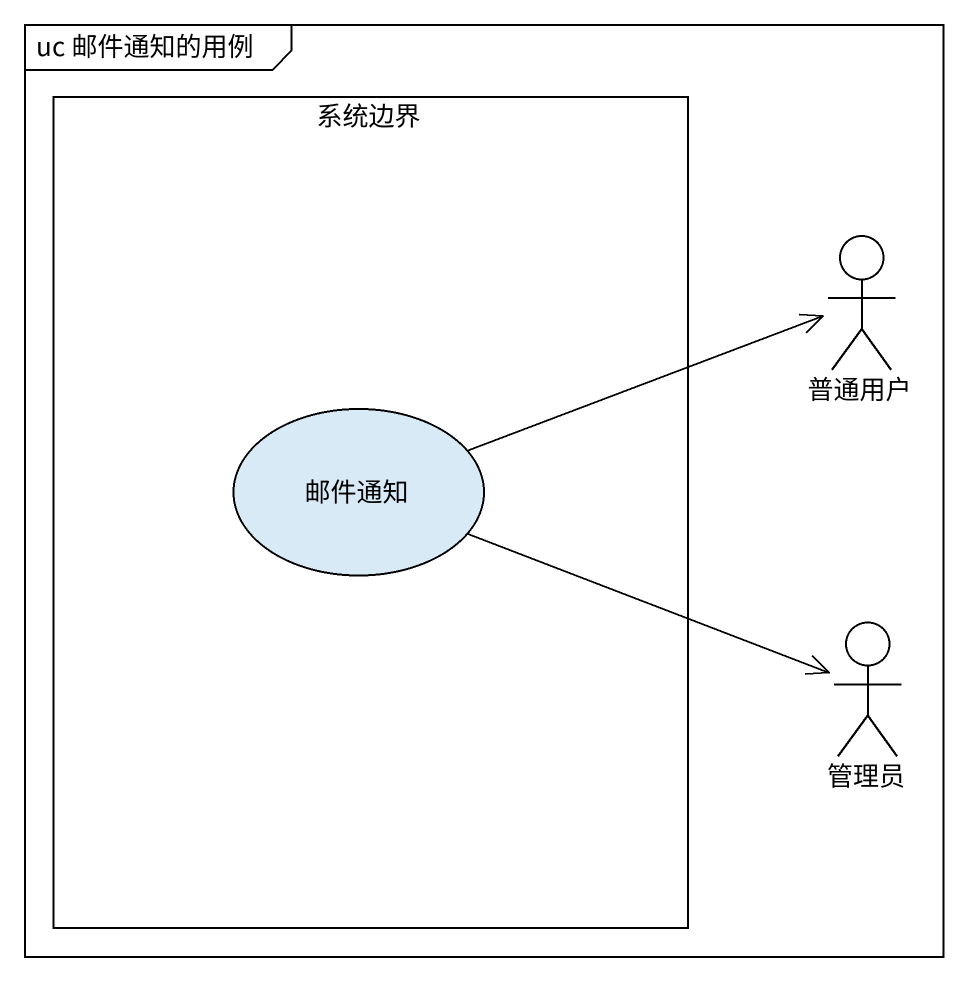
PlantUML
@startuml
mainframe uc 邮件通知的用例
rectangle 系统边界 {
  usecase 邮件通知
}
actor 普通用户
actor 管理员
邮件通知 -right-> 普通用户
邮件通知 -right-> 管理员
@enduml
